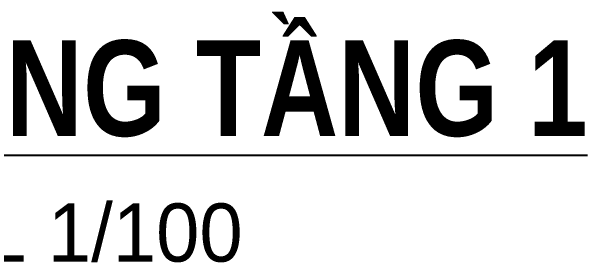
# Model space of a CAD drawing. Header units: millimetres. Extents: x 1109421 to 1726579, y -247837 to 144927.
# Drawn here: x 1157566 to 1161571, y -138287 to -136541 of the extents above; entities that cross this region are included whole.
import ezdxf
from ezdxf.enums import TextEntityAlignment as Align

# ---------------------------------------------------------------- set-up
doc = ezdxf.new("R2010")
doc.units = ezdxf.units.MM
doc.header["$LTSCALE"] = 600
doc.header["$MEASUREMENT"] = 0
doc.linetypes.add('DASHED', pattern=[0.75, 0.5, -0.25])
doc.layers.add('LC Text2', color=7, linetype='Continuous', lineweight=25)
doc.layers.add('PCCC-BAO CHAY - DAY', color=3, linetype='DASHED', lineweight=35)
doc.styles.add('LC 1', font='VHAVANB.TTF')
doc.styles.add('LC3', font='VHARIALB.TTF', dxfattribs={"width": 0.8})

# ---------------------------------------------------------------- blocks, each defined once
blk = doc.blocks.new('TIEUDE1')
at = {"layer": 'LC Text2', "color": 7, "style": 'LC 1'}
blk.add_attdef('TIªU§Ò', text='', height=5, dxfattribs=at).set_placement((0, 0), align=Align.BOTTOM_CENTER)
blk.add_attdef('TL', text='', height=3, dxfattribs=at).set_placement((0, -2), align=Align.TOP_CENTER)
blk = doc.blocks.new('A$Ce210b8fe')
at = {"layer": 'LC Text2'}
ref = blk.add_blockref('TIEUDE1', (24791.5, 86878.8), dxfattribs=dict(at, xscale=135.0000000002609, yscale=135.0000000002609, zscale=135.0000000002609))
ref.add_attrib('TIªU§Ò', '%%UmÆt b»ng tÇng 1', dxfattribs={"color": 7, "height": 664.796, "style": 'LC3', "width": 0.8}).set_placement((24791.5, 86878.8), align=Align.BOTTOM_CENTER)
ref.add_attrib('TL', 'TL 1/100', dxfattribs={"color": 7, "height": 405, "style": 'LC 1'}).set_placement((24791.5, 86608.8), align=Align.TOP_CENTER)

msp = doc.modelspace()

# ---------------------------------------------------------------- block references
at = {"layer": 'PCCC-BAO CHAY - DAY'}
msp.add_blockref('A$Ce210b8fe', (1133313.2, -224485.4), dxfattribs=at)

doc.saveas('drawing.dxf')
